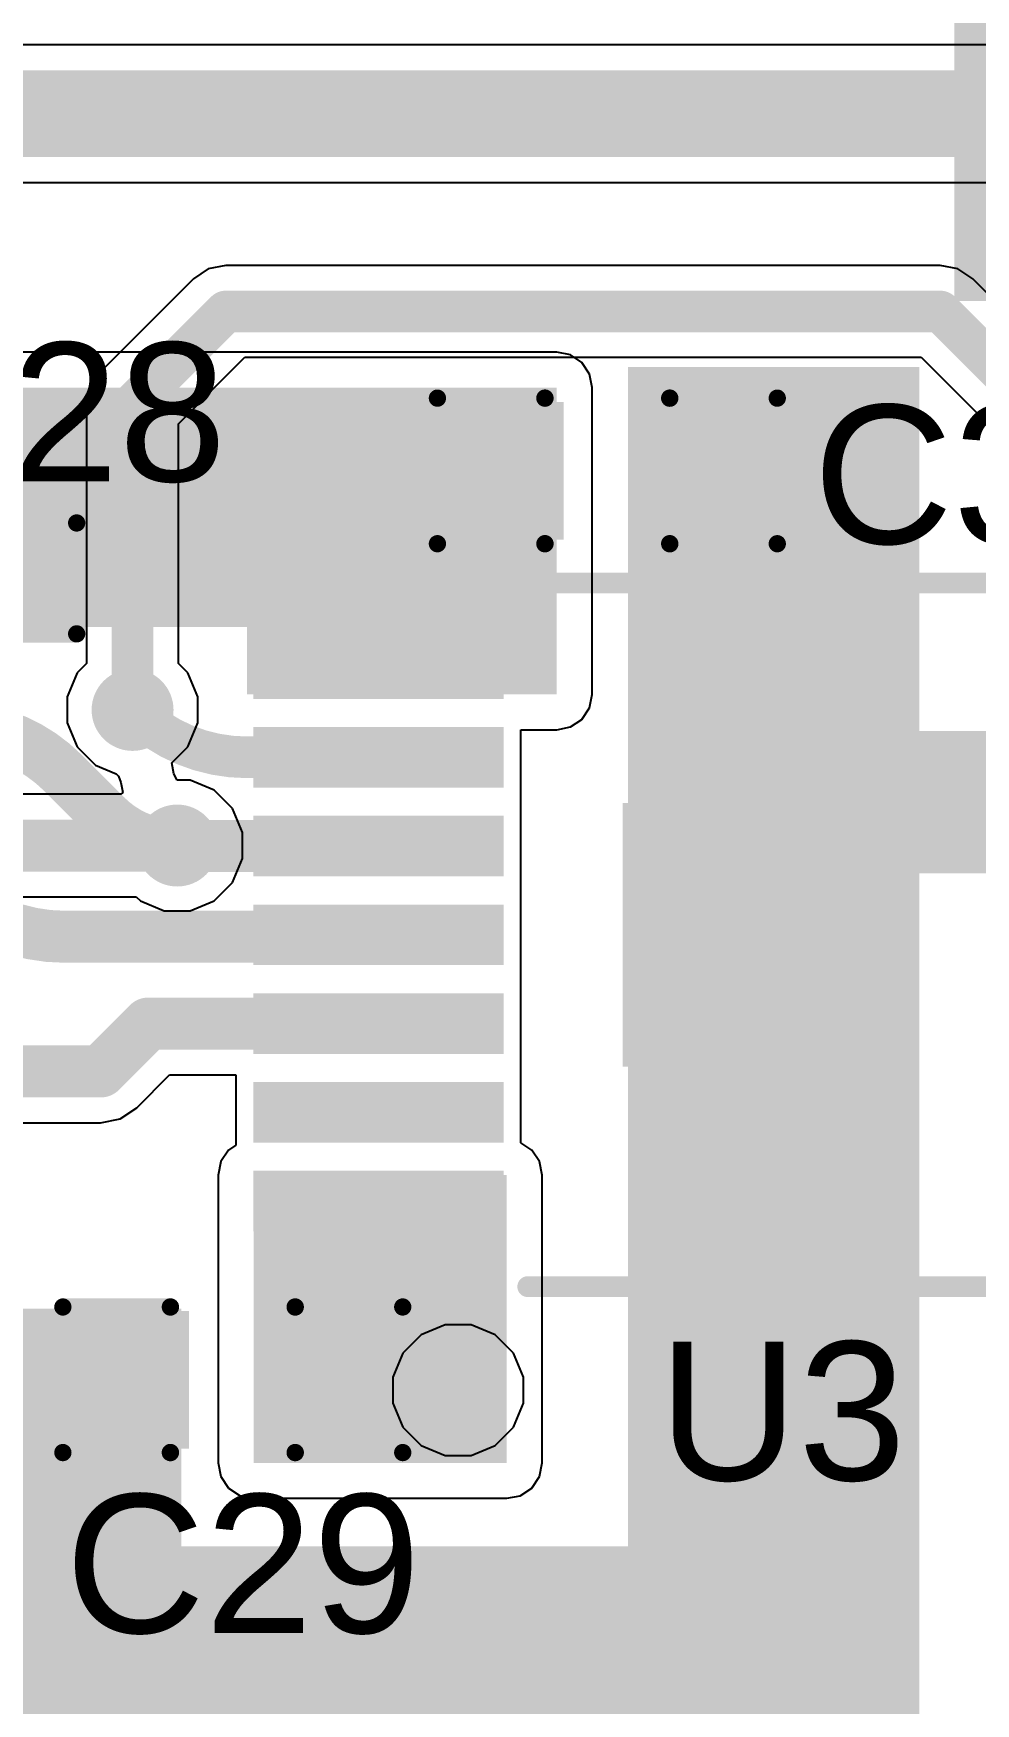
# Model space of a CAD drawing. Header units: millimetres. Extents: x 0 to 5381, y 0 to 5431.
# Drawn here: x 36.61 to 43.51, y 6.47 to 18.7 of the extents above; entities that cross this region are included whole.
import ezdxf

# ---------------------------------------------------------------- set-up
doc = ezdxf.new("R2010")
doc.units = ezdxf.units.MM
for name, color, linetype in [('BottomLayer', 5, 'Continuous'), ('BottomSolder', 6, 'Continuous'), ('TopLayer', 1, 'Continuous'), ('TopOverlay', 2, 'Continuous'), ('TopPaste', 8, 'Continuous'), ('TopSolder', 216, 'Continuous'), ('ViaHoleLayer', 16, 'Continuous')]:
    doc.layers.add(name, color=color, linetype=linetype)
doc.styles.add('Arial', font='', dxfattribs={"height": 0.2})
doc.styles.get('Arial').set_extended_font_data('Arial')

# ---------------------------------------------------------------- blocks, each defined once
blk = doc.blocks.new('HTSSOP_14_EP_3')
at = {"layer": 'BottomLayer'}
h = blk.add_hatch(color=5, dxfattribs=at)
edge = h.paths.add_edge_path()
edge.add_arc((-0.792, 0.54), 0.305, 0, 360)
h = blk.add_hatch(color=5, dxfattribs=at)
edge = h.paths.add_edge_path()
edge.add_arc((0.478, 0.54), 0.305, 0, 360)
h = blk.add_hatch(color=5, dxfattribs=at)
edge = h.paths.add_edge_path()
edge.add_arc((-0.792, -0.476), 0.305, 0, 360)
h = blk.add_hatch(color=5, dxfattribs=at)
edge = h.paths.add_edge_path()
edge.add_arc((0.478, -0.476), 0.305, 0, 360)
at = {"layer": 'BottomSolder'}
h = blk.add_hatch(color=6, dxfattribs=at)
edge = h.paths.add_edge_path()
edge.add_arc((-0.792, 0.54), 0.152, 0, 360)
h = blk.add_hatch(color=6, dxfattribs=at)
edge = h.paths.add_edge_path()
edge.add_arc((0.478, 0.54), 0.152, 0, 360)
h = blk.add_hatch(color=6, dxfattribs=at)
edge = h.paths.add_edge_path()
edge.add_arc((-0.792, -0.476), 0.152, 0, 360)
h = blk.add_hatch(color=6, dxfattribs=at)
edge = h.paths.add_edge_path()
edge.add_arc((0.478, -0.476), 0.152, 0, 360)
at = {"layer": 'TopLayer'}
for points in [[(-2, 2.121), (-2, 1.778), (-3.732, 1.778), (-3.732, 2.121)], [(3.732, 2.121), (3.732, 1.778), (2, 1.778), (2, 2.121)], [(-2, 1.471), (-2, 1.128), (-3.732, 1.128), (-3.732, 1.471)], [(3.732, 1.471), (3.732, 1.128), (2, 1.128), (2, 1.471)], [(1.028, 0.915), (1.028, -0.915), (-1.027, -0.915), (-1.027, 0.915)], [(-2, 0.821), (-2, 0.478), (-3.732, 0.478), (-3.732, 0.821)], [(3.732, 0.821), (3.732, 0.478), (2, 0.478), (2, 0.821)], [(-2, 0.172), (-2, -0.172), (-3.732, -0.172), (-3.732, 0.172)], [(3.732, 0.172), (3.732, -0.172), (2, -0.172), (2, 0.172)], [(-2, -0.478), (-2, -0.821), (-3.732, -0.821), (-3.732, -0.478)], [(3.732, -0.478), (3.732, -0.821), (2, -0.821), (2, -0.478)], [(-2, -1.128), (-2, -1.471), (-3.732, -1.471), (-3.732, -1.128)], [(3.732, -1.128), (3.732, -1.471), (2, -1.471), (2, -1.128)], [(-2, -1.778), (-2, -2.121), (-3.732, -2.121), (-3.732, -1.778)], [(3.732, -1.778), (3.732, -2.121), (2, -2.121), (2, -1.778)]]:
    blk.add_hatch(color=1, dxfattribs=at).paths.add_polyline_path(points)
h = blk.add_hatch(color=1, dxfattribs=at)
edge = h.paths.add_edge_path()
edge.add_arc((-0.792, 0.54), 0.305, 0, 360)
h = blk.add_hatch(color=1, dxfattribs=at)
edge = h.paths.add_edge_path()
edge.add_arc((0.478, 0.54), 0.305, 0, 360)
h = blk.add_hatch(color=1, dxfattribs=at)
edge = h.paths.add_edge_path()
edge.add_arc((-0.792, -0.476), 0.305, 0, 360)
h = blk.add_hatch(color=1, dxfattribs=at)
edge = h.paths.add_edge_path()
edge.add_arc((0.478, -0.476), 0.305, 0, 360)
at = {"layer": 'TopPaste'}
for points in [[(-2, 2.121), (-2, 1.778), (-3.732, 1.778), (-3.732, 2.121)], [(3.732, 2.121), (3.732, 1.778), (2, 1.778), (2, 2.121)], [(-2, 1.471), (-2, 1.128), (-3.732, 1.128), (-3.732, 1.471)], [(3.732, 1.471), (3.732, 1.128), (2, 1.128), (2, 1.471)], [(1.028, 0.915), (1.028, -0.915), (-1.027, -0.915), (-1.027, 0.915)], [(-2, 0.821), (-2, 0.478), (-3.732, 0.478), (-3.732, 0.821)], [(3.732, 0.821), (3.732, 0.478), (2, 0.478), (2, 0.821)], [(-2, 0.172), (-2, -0.172), (-3.732, -0.172), (-3.732, 0.172)], [(3.732, 0.172), (3.732, -0.172), (2, -0.172), (2, 0.172)], [(-2, -0.478), (-2, -0.821), (-3.732, -0.821), (-3.732, -0.478)], [(3.732, -0.478), (3.732, -0.821), (2, -0.821), (2, -0.478)], [(-2, -1.128), (-2, -1.471), (-3.732, -1.471), (-3.732, -1.128)], [(3.732, -1.128), (3.732, -1.471), (2, -1.471), (2, -1.128)], [(-2, -1.778), (-2, -2.121), (-3.732, -2.121), (-3.732, -1.778)], [(3.732, -1.778), (3.732, -2.121), (2, -2.121), (2, -1.778)]]:
    blk.add_hatch(color=8, dxfattribs=at).paths.add_polyline_path(points)
at = {"layer": 'TopSolder'}
for points in [[(-1.949, 2.172), (-1.949, 1.728), (-3.782, 1.728), (-3.782, 2.172)], [(3.782, 2.172), (3.782, 1.728), (1.949, 1.728), (1.949, 2.172)], [(-1.949, 1.522), (-1.949, 1.078), (-3.782, 1.078), (-3.782, 1.522)], [(3.782, 1.522), (3.782, 1.078), (1.949, 1.078), (1.949, 1.522)], [(-1.949, 0.872), (-1.949, 0.428), (-3.782, 0.428), (-3.782, 0.872)], [(1.078, 0.966), (1.078, -0.966), (-1.078, -0.966), (-1.078, 0.966)], [(3.782, 0.872), (3.782, 0.428), (1.949, 0.428), (1.949, 0.872)], [(-1.949, 0.222), (-1.949, -0.222), (-3.782, -0.222), (-3.782, 0.222)], [(3.782, 0.222), (3.782, -0.222), (1.949, -0.222), (1.949, 0.222)], [(-1.949, -0.428), (-1.949, -0.872), (-3.782, -0.872), (-3.782, -0.428)], [(3.782, -0.428), (3.782, -0.872), (1.949, -0.872), (1.949, -0.428)], [(-1.949, -1.078), (-1.949, -1.522), (-3.782, -1.522), (-3.782, -1.078)], [(3.782, -1.078), (3.782, -1.522), (1.949, -1.522), (1.949, -1.078)], [(-1.949, -1.728), (-1.949, -2.172), (-3.782, -2.172), (-3.782, -1.728)], [(3.782, -1.728), (3.782, -2.172), (1.949, -2.172), (1.949, -1.728)]]:
    blk.add_hatch(color=216, dxfattribs=at).paths.add_polyline_path(points)
h = blk.add_hatch(color=216, dxfattribs=at)
edge = h.paths.add_edge_path()
edge.add_arc((-0.792, 0.54), 0.152, 0, 360)
h = blk.add_hatch(color=216, dxfattribs=at)
edge = h.paths.add_edge_path()
edge.add_arc((0.478, 0.54), 0.152, 0, 360)
h = blk.add_hatch(color=216, dxfattribs=at)
edge = h.paths.add_edge_path()
edge.add_arc((-0.792, -0.476), 0.152, 0, 360)
h = blk.add_hatch(color=216, dxfattribs=at)
edge = h.paths.add_edge_path()
edge.add_arc((0.478, -0.476), 0.152, 0, 360)
at = {"layer": 'ViaHoleLayer'}
h = blk.add_hatch(color=16, dxfattribs=at)
edge = h.paths.add_edge_path()
edge.add_arc((-0.792, 0.54), 0.152, 0, 360)
h = blk.add_hatch(color=16, dxfattribs=at)
edge = h.paths.add_edge_path()
edge.add_arc((0.478, 0.54), 0.152, 0, 360)
h = blk.add_hatch(color=16, dxfattribs=at)
edge = h.paths.add_edge_path()
edge.add_arc((-0.792, -0.476), 0.152, 0, 360)
h = blk.add_hatch(color=16, dxfattribs=at)
edge = h.paths.add_edge_path()
edge.add_arc((0.478, -0.476), 0.152, 0, 360)
at = {"layer": 'TopOverlay'}
for points, const_width in [([(1.772, 2.576), (-1.771, 2.576)], 0.152), ([(-4.06, 2.077), (-4.06, 1.823)], 0.254), ([(-3.933, 1.95), (-4.06, 2.077)], 0.254), ([(-3.933, 1.95), (-4.06, 1.823)], 0.254), ([(1.772, -2.576), (-1.771, -2.576)], 0.152)]:
    blk.add_lwpolyline(points, dxfattribs=dict(at, const_width=const_width))
for points, const_width in [([(-1.809, 2.576, 1), (-1.733, 2.576, 1)], 0.0762), ([(1.733, 2.576, 1), (1.81, 2.576, 1)], 0.0762), ([(-4.123, 2.077, 1), (-3.996, 2.077, 1)], 0.127), ([(-4.123, 2.077, 1), (-3.996, 2.077, 1)], 0.127), ([(-3.996, 1.95, 1), (-3.869, 1.95, 1)], 0.127), ([(-3.996, 1.95, 1), (-3.869, 1.95, 1)], 0.127), ([(-4.123, 1.823, 1), (-3.996, 1.823, 1)], 0.127), ([(-4.123, 1.823, 1), (-3.996, 1.823, 1)], 0.127), ([(-1.809, -2.576, 1), (-1.733, -2.576, 1)], 0.0762), ([(1.733, -2.576, 1), (1.81, -2.576, 1)], 0.0762)]:
    blk.add_lwpolyline(points, format="xyb", close=True, dxfattribs=dict(at, const_width=const_width))
blk = doc.blocks.new('C___0603_53')
at = {"layer": 'TopLayer'}
for points in [[(-0.381, 0.445), (-0.381, -0.445), (-1.143, -0.445), (-1.143, 0.445)], [(1.143, 0.445), (1.143, -0.445), (0.381, -0.445), (0.381, 0.445)]]:
    blk.add_hatch(color=1, dxfattribs=at).paths.add_polyline_path(points)
at = {"layer": 'TopPaste'}
for points in [[(-0.381, 0.445), (-0.381, -0.445), (-1.143, -0.445), (-1.143, 0.445)], [(1.143, 0.445), (1.143, -0.445), (0.381, -0.445), (0.381, 0.445)]]:
    blk.add_hatch(color=8, dxfattribs=at).paths.add_polyline_path(points)
at = {"layer": 'TopSolder'}
for points in [[(-0.321, 0.504), (-0.321, -0.504), (-1.203, -0.504), (-1.203, 0.504)], [(1.203, 0.504), (1.203, -0.504), (0.321, -0.504), (0.321, 0.504)]]:
    blk.add_hatch(color=216, dxfattribs=at).paths.add_polyline_path(points)
at = {"layer": 'TopOverlay', "const_width": 0.127}
for points in [[(-1.245, 0.533), (-0.457, 0.533)], [(-1.245, -0.533), (-1.245, 0.533)], [(0.457, 0.533), (1.245, 0.533)], [(1.245, -0.533), (1.245, 0.533)], [(-1.245, -0.533), (-0.457, -0.533)], [(0.457, -0.533), (1.245, -0.533)]]:
    blk.add_lwpolyline(points, dxfattribs=at)
at = {"layer": 'TopOverlay', "const_width": 0.0635}
for points in [[(-1.276, 0.533, 1), (-1.213, 0.533, 1)], [(-1.276, 0.533, 1), (-1.213, 0.533, 1)], [(-0.489, 0.533, 1), (-0.425, 0.533, 1)], [(0.425, 0.533, 1), (0.489, 0.533, 1)], [(1.213, 0.533, 1), (1.276, 0.533, 1)], [(1.213, 0.533, 1), (1.276, 0.533, 1)], [(-1.276, -0.533, 1), (-1.213, -0.533, 1)], [(-1.276, -0.533, 1), (-1.213, -0.533, 1)], [(-0.489, -0.533, 1), (-0.425, -0.533, 1)], [(0.425, -0.533, 1), (0.489, -0.533, 1)], [(1.213, -0.533, 1), (1.276, -0.533, 1)], [(1.213, -0.533, 1), (1.276, -0.533, 1)]]:
    blk.add_lwpolyline(points, format="xyb", close=True, dxfattribs=at)
blk = doc.blocks.new('C___0603_55')
at = {"layer": 'TopLayer'}
for points in [[(-0.381, 0.445), (-0.381, -0.445), (-1.143, -0.445), (-1.143, 0.445)], [(1.143, 0.445), (1.143, -0.445), (0.381, -0.445), (0.381, 0.445)]]:
    blk.add_hatch(color=1, dxfattribs=at).paths.add_polyline_path(points)
at = {"layer": 'TopPaste'}
for points in [[(-0.381, 0.445), (-0.381, -0.445), (-1.143, -0.445), (-1.143, 0.445)], [(1.143, 0.445), (1.143, -0.445), (0.381, -0.445), (0.381, 0.445)]]:
    blk.add_hatch(color=8, dxfattribs=at).paths.add_polyline_path(points)
at = {"layer": 'TopSolder'}
for points in [[(-0.321, 0.504), (-0.321, -0.504), (-1.203, -0.504), (-1.203, 0.504)], [(1.203, 0.504), (1.203, -0.504), (0.321, -0.504), (0.321, 0.504)]]:
    blk.add_hatch(color=216, dxfattribs=at).paths.add_polyline_path(points)
at = {"layer": 'TopOverlay', "const_width": 0.127}
for points in [[(-0.457, 0.533), (-1.245, 0.533)], [(-1.245, 0.533), (-1.245, -0.533)], [(1.245, 0.533), (0.457, 0.533)], [(1.245, 0.533), (1.245, -0.533)], [(-0.457, -0.533), (-1.245, -0.533)], [(1.245, -0.533), (0.457, -0.533)]]:
    blk.add_lwpolyline(points, dxfattribs=at)
at = {"layer": 'TopOverlay', "const_width": 0.0635}
for points in [[(-1.276, 0.533, 1), (-1.213, 0.533, 1)], [(-1.276, 0.533, 1), (-1.213, 0.533, 1)], [(-0.489, 0.533, 1), (-0.425, 0.533, 1)], [(0.425, 0.533, 1), (0.489, 0.533, 1)], [(1.213, 0.533, 1), (1.276, 0.533, 1)], [(1.213, 0.533, 1), (1.276, 0.533, 1)], [(-1.276, -0.533, 1), (-1.213, -0.533, 1)], [(-1.276, -0.533, 1), (-1.213, -0.533, 1)], [(-0.489, -0.533, 1), (-0.425, -0.533, 1)], [(0.425, -0.533, 1), (0.489, -0.533, 1)], [(1.213, -0.533, 1), (1.276, -0.533, 1)], [(1.213, -0.533, 1), (1.276, -0.533, 1)]]:
    blk.add_lwpolyline(points, format="xyb", close=True, dxfattribs=at)
blk = doc.blocks.new('C___0402_56')
at = {"layer": 'TopLayer'}
for points in [[(-0.699, -0.318), (-0.699, 0.318), (-0.241, 0.318), (-0.241, -0.318)], [(0.241, -0.318), (0.241, 0.318), (0.699, 0.318), (0.699, -0.318)]]:
    blk.add_hatch(color=1, dxfattribs=at).paths.add_polyline_path(points)
at = {"layer": 'TopPaste'}
for points in [[(-0.699, -0.318), (-0.699, 0.318), (-0.241, 0.318), (-0.241, -0.318)], [(0.241, -0.318), (0.241, 0.318), (0.699, 0.318), (0.699, -0.318)]]:
    blk.add_hatch(color=8, dxfattribs=at).paths.add_polyline_path(points)
at = {"layer": 'TopSolder'}
for points in [[(-0.758, -0.377), (-0.758, 0.377), (-0.181, 0.377), (-0.181, -0.377)], [(0.181, -0.377), (0.181, 0.377), (0.758, 0.377), (0.758, -0.377)]]:
    blk.add_hatch(color=216, dxfattribs=at).paths.add_polyline_path(points)
at = {"layer": 'TopOverlay', "const_width": 0.127}
for points in [[(-0.787, -0.406), (-0.787, 0.406)], [(-0.787, 0.406), (-0.279, 0.406)], [(0.279, 0.406), (0.787, 0.406)], [(0.787, -0.406), (0.787, 0.406)], [(-0.787, -0.406), (-0.279, -0.406)], [(0.279, -0.406), (0.787, -0.406)]]:
    blk.add_lwpolyline(points, dxfattribs=at)
at = {"layer": 'TopOverlay', "const_width": 0.0635}
for points in [[(-0.819, 0.406, 1), (-0.756, 0.406, 1)], [(-0.819, 0.406, 1), (-0.756, 0.406, 1)], [(-0.311, 0.406, 1), (-0.248, 0.406, 1)], [(0.248, 0.406, 1), (0.311, 0.406, 1)], [(0.756, 0.406, 1), (0.819, 0.406, 1)], [(0.756, 0.406, 1), (0.819, 0.406, 1)], [(-0.819, -0.406, 1), (-0.756, -0.406, 1)], [(-0.819, -0.406, 1), (-0.756, -0.406, 1)], [(-0.311, -0.406, 1), (-0.248, -0.406, 1)], [(0.248, -0.406, 1), (0.311, -0.406, 1)], [(0.756, -0.406, 1), (0.819, -0.406, 1)], [(0.756, -0.406, 1), (0.819, -0.406, 1)]]:
    blk.add_lwpolyline(points, format="xyb", close=True, dxfattribs=at)

msp = doc.modelspace()

# ---------------------------------------------------------------- hatches: boundary and pattern name
at = {"layer": 'BottomLayer'}
h = msp.add_hatch(color=5, dxfattribs=at)
edge = h.paths.add_edge_path()
edge.add_arc((41.529, 14.581), 0.3, 0, 360)
h = msp.add_hatch(color=5, dxfattribs=at)
edge = h.paths.add_edge_path()
edge.add_arc((42.799, 14.581), 0.3, 0, 360)
h = msp.add_hatch(color=5, dxfattribs=at)
edge = h.paths.add_edge_path()
edge.add_arc((37.341, 13.744), 0.3, 0, 360)
h = msp.add_hatch(color=5, dxfattribs=at)
edge = h.paths.add_edge_path()
edge.add_arc((41.529, 13.589), 0.3, 0, 360)
h = msp.add_hatch(color=5, dxfattribs=at)
edge = h.paths.add_edge_path()
edge.add_arc((42.799, 13.589), 0.3, 0, 360)
h = msp.add_hatch(color=5, dxfattribs=at)
edge = h.paths.add_edge_path()
edge.add_arc((37.668, 12.751), 0.3, 0, 360)
h = msp.add_hatch(color=5, dxfattribs=at)
edge = h.paths.add_edge_path()
edge.add_arc((41.529, 10.541), 0.3, 0, 360)
h = msp.add_hatch(color=5, dxfattribs=at)
edge = h.paths.add_edge_path()
edge.add_arc((42.799, 10.541), 0.3, 0, 360)
h = msp.add_hatch(color=5, dxfattribs=at)
edge = h.paths.add_edge_path()
edge.add_arc((41.529, 9.525), 0.3, 0, 360)
h = msp.add_hatch(color=5, dxfattribs=at)
edge = h.paths.add_edge_path()
edge.add_arc((42.799, 9.525), 0.3, 0, 360)
h = msp.add_hatch(color=5, dxfattribs=at)
edge = h.paths.add_edge_path()
edge.add_arc((39.726, 8.763), 0.3, 0, 360)
at = {"layer": 'BottomSolder'}
h = msp.add_hatch(color=6, dxfattribs=at)
edge = h.paths.add_edge_path()
edge.add_arc((41.529, 14.581), 0.15, 0, 360)
h = msp.add_hatch(color=6, dxfattribs=at)
edge = h.paths.add_edge_path()
edge.add_arc((42.799, 14.581), 0.15, 0, 360)
h = msp.add_hatch(color=6, dxfattribs=at)
edge = h.paths.add_edge_path()
edge.add_arc((37.341, 13.744), 0.15, 0, 360)
h = msp.add_hatch(color=6, dxfattribs=at)
edge = h.paths.add_edge_path()
edge.add_arc((41.529, 13.589), 0.15, 0, 360)
h = msp.add_hatch(color=6, dxfattribs=at)
edge = h.paths.add_edge_path()
edge.add_arc((42.799, 13.589), 0.15, 0, 360)
h = msp.add_hatch(color=6, dxfattribs=at)
edge = h.paths.add_edge_path()
edge.add_arc((37.668, 12.751), 0.15, 0, 360)
h = msp.add_hatch(color=6, dxfattribs=at)
edge = h.paths.add_edge_path()
edge.add_arc((41.529, 10.541), 0.15, 0, 360)
h = msp.add_hatch(color=6, dxfattribs=at)
edge = h.paths.add_edge_path()
edge.add_arc((42.799, 10.541), 0.15, 0, 360)
h = msp.add_hatch(color=6, dxfattribs=at)
edge = h.paths.add_edge_path()
edge.add_arc((41.529, 9.525), 0.15, 0, 360)
h = msp.add_hatch(color=6, dxfattribs=at)
edge = h.paths.add_edge_path()
edge.add_arc((42.799, 9.525), 0.15, 0, 360)
h = msp.add_hatch(color=6, dxfattribs=at)
edge = h.paths.add_edge_path()
edge.add_arc((39.726, 8.763), 0.15, 0, 360)
at = {"layer": 'TopLayer'}
for points in [[(43.358, 16.739), (48.92, 16.739), (48.92, 34.849), (43.358, 34.849)], [(40.97, 6.655), (43.104, 6.655), (43.104, 16.256), (40.97, 16.256)], [(40.448, 14.351), (40.448, 16.104), (36.373, 16.104), (36.373, 14.351)], [(40.448, 13.858), (40.448, 15.378), (38.179, 15.378), (38.179, 13.858)], [(42.393, 12.548), (45.796, 12.548), (45.796, 13.589), (42.393, 13.589)], [(38.227, 8.23), (40.081, 8.23), (40.081, 10.338), (38.227, 10.338)], [(37.699, 7.468), (37.699, 9.359), (34.493, 9.359), (34.493, 7.468)], [(43.104, 5.486), (43.104, 7.62), (31.902, 7.62), (31.902, 5.486)]]:
    msp.add_hatch(color=1, dxfattribs=at).paths.add_polyline_path(points)
h = msp.add_hatch(color=1, dxfattribs=at)
edge = h.paths.add_edge_path()
edge.add_arc((41.529, 14.581), 0.3, 0, 360)
h = msp.add_hatch(color=1, dxfattribs=at)
edge = h.paths.add_edge_path()
edge.add_arc((42.799, 14.581), 0.3, 0, 360)
h = msp.add_hatch(color=1, dxfattribs=at)
edge = h.paths.add_edge_path()
edge.add_arc((37.341, 13.744), 0.3, 0, 360)
h = msp.add_hatch(color=1, dxfattribs=at)
edge = h.paths.add_edge_path()
edge.add_arc((41.529, 13.589), 0.3, 0, 360)
h = msp.add_hatch(color=1, dxfattribs=at)
edge = h.paths.add_edge_path()
edge.add_arc((42.799, 13.589), 0.3, 0, 360)
h = msp.add_hatch(color=1, dxfattribs=at)
edge = h.paths.add_edge_path()
edge.add_arc((37.668, 12.751), 0.3, 0, 360)
h = msp.add_hatch(color=1, dxfattribs=at)
edge = h.paths.add_edge_path()
edge.add_arc((41.529, 10.541), 0.3, 0, 360)
h = msp.add_hatch(color=1, dxfattribs=at)
edge = h.paths.add_edge_path()
edge.add_arc((42.799, 10.541), 0.3, 0, 360)
h = msp.add_hatch(color=1, dxfattribs=at)
edge = h.paths.add_edge_path()
edge.add_arc((41.529, 9.525), 0.3, 0, 360)
h = msp.add_hatch(color=1, dxfattribs=at)
edge = h.paths.add_edge_path()
edge.add_arc((42.799, 9.525), 0.3, 0, 360)
h = msp.add_hatch(color=1, dxfattribs=at)
edge = h.paths.add_edge_path()
edge.add_arc((39.726, 8.763), 0.3, 0, 360)
at = {"layer": 'TopSolder'}
h = msp.add_hatch(color=216, dxfattribs=at)
edge = h.paths.add_edge_path()
edge.add_arc((41.529, 14.581), 0.15, 0, 360)
h = msp.add_hatch(color=216, dxfattribs=at)
edge = h.paths.add_edge_path()
edge.add_arc((42.799, 14.581), 0.15, 0, 360)
h = msp.add_hatch(color=216, dxfattribs=at)
edge = h.paths.add_edge_path()
edge.add_arc((37.341, 13.744), 0.15, 0, 360)
h = msp.add_hatch(color=216, dxfattribs=at)
edge = h.paths.add_edge_path()
edge.add_arc((41.529, 13.589), 0.15, 0, 360)
h = msp.add_hatch(color=216, dxfattribs=at)
edge = h.paths.add_edge_path()
edge.add_arc((42.799, 13.589), 0.15, 0, 360)
h = msp.add_hatch(color=216, dxfattribs=at)
edge = h.paths.add_edge_path()
edge.add_arc((37.668, 12.751), 0.15, 0, 360)
h = msp.add_hatch(color=216, dxfattribs=at)
edge = h.paths.add_edge_path()
edge.add_arc((41.529, 10.541), 0.15, 0, 360)
h = msp.add_hatch(color=216, dxfattribs=at)
edge = h.paths.add_edge_path()
edge.add_arc((42.799, 10.541), 0.15, 0, 360)
h = msp.add_hatch(color=216, dxfattribs=at)
edge = h.paths.add_edge_path()
edge.add_arc((41.529, 9.525), 0.15, 0, 360)
h = msp.add_hatch(color=216, dxfattribs=at)
edge = h.paths.add_edge_path()
edge.add_arc((42.799, 9.525), 0.15, 0, 360)
h = msp.add_hatch(color=216, dxfattribs=at)
edge = h.paths.add_edge_path()
edge.add_arc((39.726, 8.763), 0.15, 0, 360)
at = {"layer": 'ViaHoleLayer'}
h = msp.add_hatch(color=16, dxfattribs=at)
edge = h.paths.add_edge_path()
edge.add_arc((41.529, 14.581), 0.15, 0, 360)
h = msp.add_hatch(color=16, dxfattribs=at)
edge = h.paths.add_edge_path()
edge.add_arc((42.799, 14.581), 0.15, 0, 360)
h = msp.add_hatch(color=16, dxfattribs=at)
edge = h.paths.add_edge_path()
edge.add_arc((37.341, 13.744), 0.15, 0, 360)
h = msp.add_hatch(color=16, dxfattribs=at)
edge = h.paths.add_edge_path()
edge.add_arc((41.529, 13.589), 0.15, 0, 360)
h = msp.add_hatch(color=16, dxfattribs=at)
edge = h.paths.add_edge_path()
edge.add_arc((42.799, 13.589), 0.15, 0, 360)
h = msp.add_hatch(color=16, dxfattribs=at)
edge = h.paths.add_edge_path()
edge.add_arc((37.668, 12.751), 0.15, 0, 360)
h = msp.add_hatch(color=16, dxfattribs=at)
edge = h.paths.add_edge_path()
edge.add_arc((41.529, 10.541), 0.15, 0, 360)
h = msp.add_hatch(color=16, dxfattribs=at)
edge = h.paths.add_edge_path()
edge.add_arc((42.799, 10.541), 0.15, 0, 360)
h = msp.add_hatch(color=16, dxfattribs=at)
edge = h.paths.add_edge_path()
edge.add_arc((41.529, 9.525), 0.15, 0, 360)
h = msp.add_hatch(color=16, dxfattribs=at)
edge = h.paths.add_edge_path()
edge.add_arc((42.799, 9.525), 0.15, 0, 360)
h = msp.add_hatch(color=16, dxfattribs=at)
edge = h.paths.add_edge_path()
edge.add_arc((39.726, 8.763), 0.15, 0, 360)

# ---------------------------------------------------------------- linework, layer by layer
at = {"layer": 'BottomLayer'}
for p, q in [((56.134, 18.615), (35.433, 18.615)), ((35.642, 17.605), (56.134, 17.605)), ((37.786, 16.9), (37.103, 16.217)), ((37.895, 16.973), (37.786, 16.9)), ((38.024, 16.999), (37.895, 16.973)), ((43.256, 16.999), (38.024, 16.999)), ((43.385, 16.973), (43.256, 16.999)), ((43.494, 16.9), (43.385, 16.973)), ((44.282, 16.113), (43.494, 16.9)), ((37.677, 15.84), (38.163, 16.326)), ((38.163, 16.326), (43.117, 16.326)), ((43.117, 16.326), (43.707, 15.736)), ((37.103, 16.217), (37.03, 16.108)), ((37.03, 16.108), (37.004, 15.979)), ((37.004, 15.979), (37.004, 14.083)), ((37.677, 14.083), (37.677, 15.84)), ((37.004, 14.083), (36.936, 14.015)), ((37.746, 14.015), (37.677, 14.083)), ((36.936, 14.015), (36.863, 13.839)), ((37.818, 13.839), (37.746, 14.015)), ((36.863, 13.839), (36.863, 13.649)), ((37.818, 13.649), (37.818, 13.839)), ((36.863, 13.649), (36.936, 13.473)), ((37.746, 13.473), (37.818, 13.649)), ((36.936, 13.473), (37.07, 13.339)), ((37.628, 13.356), (37.746, 13.473)), ((37.07, 13.339), (37.22, 13.277)), ((37.642, 13.277), (37.628, 13.356)), ((37.22, 13.277), (37.238, 13.258)), ((37.238, 13.258), (37.256, 13.213)), ((37.256, 13.213), (37.27, 13.139)), ((37.667, 13.229), (37.642, 13.277)), ((37.763, 13.229), (37.667, 13.229)), ((37.939, 13.156), (37.763, 13.229)), ((37.254, 13.126), (34.779, 13.126)), ((37.27, 13.139), (37.254, 13.126)), ((38.073, 13.021), (37.939, 13.156)), ((38.146, 12.846), (38.073, 13.021)), ((38.146, 12.656), (38.146, 12.846)), ((38.073, 12.48), (38.146, 12.656)), ((37.939, 12.346), (38.073, 12.48)), ((31.217, 12.375), (37.368, 12.375)), ((37.368, 12.375), (37.398, 12.346)), ((37.398, 12.346), (37.573, 12.273)), ((37.573, 12.273), (37.763, 12.273)), ((37.763, 12.273), (37.939, 12.346)), ((39.631, 9.241), (39.455, 9.168)), ((39.821, 9.241), (39.631, 9.241)), ((39.996, 9.168), (39.821, 9.241)), ((39.455, 9.168), (39.321, 9.034)), ((40.131, 9.034), (39.996, 9.168)), ((39.321, 9.034), (39.248, 8.858)), ((40.203, 8.858), (40.131, 9.034)), ((39.248, 8.858), (39.248, 8.668)), ((40.203, 8.668), (40.203, 8.858)), ((39.248, 8.668), (39.321, 8.492)), ((40.131, 8.492), (40.203, 8.668)), ((39.321, 8.492), (39.455, 8.358)), ((39.996, 8.358), (40.131, 8.492)), ((39.455, 8.358), (39.631, 8.285)), ((39.821, 8.285), (39.996, 8.358)), ((39.631, 8.285), (39.821, 8.285))]:
    msp.add_line(p, q, dxfattribs=at)
for points, const_width in [([(35.433, 18.11), (56.134, 18.11)], 0.635), ([(37.341, 15.979), (38.024, 16.662)], 0.305), ([(38.024, 16.662), (43.256, 16.662)], 0.305), ([(43.256, 16.662), (44.044, 15.875)], 0.305), ([(37.341, 13.744), (37.341, 15.979)], 0.305), ([(31.217, 12.751), (37.668, 12.751)], 0.381)]:
    msp.add_lwpolyline(points, dxfattribs=dict(at, const_width=const_width))
for points, const_width in [([(37.948, 16.662, 1), (38.1, 16.662, 1)], 0.152), ([(37.948, 16.662, 1), (38.1, 16.662, 1)], 0.152), ([(43.18, 16.662, 1), (43.332, 16.662, 1)], 0.152), ([(43.18, 16.662, 1), (43.332, 16.662, 1)], 0.152), ([(37.264, 15.979, 1), (37.417, 15.979, 1)], 0.152), ([(37.264, 15.979, 1), (37.417, 15.979, 1)], 0.152), ([(37.264, 13.744, 1), (37.417, 13.744, 1)], 0.152), ([(37.573, 12.751, 1), (37.763, 12.751, 1)], 0.191)]:
    msp.add_lwpolyline(points, format="xyb", close=True, dxfattribs=dict(at, const_width=const_width))
at = {"layer": 'TopLayer'}
for p, q in [((40.448, 16.363), (36.373, 16.363)), ((40.547, 16.343), (40.448, 16.363)), ((40.631, 16.287), (40.547, 16.343)), ((40.688, 16.203), (40.631, 16.287)), ((40.707, 16.104), (40.688, 16.203)), ((40.707, 15.378), (40.707, 16.104)), ((40.707, 13.858), (40.707, 15.378)), ((40.707, 15.378), (40.707, 15.378)), ((40.688, 13.759), (40.707, 13.858)), ((40.631, 13.675), (40.688, 13.759)), ((40.185, 12.397), (40.185, 13.599)), ((40.185, 13.599), (40.448, 13.599)), ((40.448, 13.599), (40.547, 13.619)), ((40.547, 13.619), (40.631, 13.675)), ((40.185, 11.747), (40.185, 12.397)), ((40.185, 10.574), (40.185, 11.747)), ((37.372, 10.831), (37.612, 11.071)), ((37.612, 11.071), (38.098, 11.071)), ((38.098, 11.071), (38.098, 10.557)), ((37.25, 10.75), (37.372, 10.831)), ((36.525, 10.721), (37.107, 10.721)), ((37.107, 10.721), (37.25, 10.75)), ((38.044, 10.521), (37.988, 10.437)), ((38.098, 10.557), (38.044, 10.521)), ((40.264, 10.521), (40.185, 10.574)), ((40.32, 10.437), (40.264, 10.521)), ((37.988, 10.437), (37.968, 10.338)), ((40.34, 10.338), (40.32, 10.437)), ((37.968, 10.338), (37.968, 8.23)), ((40.34, 8.23), (40.34, 10.338)), ((37.968, 8.23), (37.988, 8.13)), ((40.32, 8.13), (40.34, 8.23)), ((37.988, 8.13), (38.044, 8.046)), ((40.264, 8.046), (40.32, 8.13)), ((38.044, 8.046), (38.128, 7.99)), ((38.128, 7.99), (38.227, 7.971)), ((38.227, 7.971), (40.081, 7.971)), ((40.081, 7.971), (40.18, 7.99)), ((40.18, 7.99), (40.264, 8.046))]:
    msp.add_line(p, q, dxfattribs=at)
for points, const_width in [([(39.141, 14.516), (40.056, 15.431)], 0.305), ([(40.056, 15.431), (40.056, 15.494)], 0.305), ([(36.614, 14.707), (36.972, 14.707)], 0.381), ([(36.831, 13.283), (37.148, 12.966)], 0.381), ([(38.179, 13.397), (39.141, 13.397)], 0.305), ([(37.668, 12.747), (39.141, 12.747)], 0.381), ([(36.845, 12.083), (39.127, 12.083)], 0.381), ([(39.127, 12.083), (39.141, 12.097)], 0.381), ([(37.107, 11.097), (37.456, 11.447)], 0.381), ([(37.456, 11.447), (39.141, 11.447)], 0.381), ([(35.966, 11.097), (37.107, 11.097)], 0.381), ([(38.76, 9.106), (38.798, 9.068)], 0.457), ([(38.798, 9.068), (38.989, 9.068)], 0.457)]:
    msp.add_lwpolyline(points, dxfattribs=dict(at, const_width=const_width))
for points, const_width in [([(39.98, 15.494, 1), (40.132, 15.494, 1)], 0.152), ([(39.98, 15.431, 1), (40.132, 15.431, 1)], 0.152), ([(39.98, 15.431, 1), (40.132, 15.431, 1)], 0.152), ([(36.519, 14.707, 1), (36.709, 14.707, 1)], 0.191), ([(36.877, 14.707, 1), (37.067, 14.707, 1)], 0.191), ([(39.065, 14.516, 1), (39.218, 14.516, 1)], 0.152), ([(37.264, 13.744, 1), (37.417, 13.744, 1)], 0.152), ([(37.265, 13.744, 1), (37.417, 13.744, 1)], 0.152), ([(37.265, 13.744, 1), (37.417, 13.744, 1)], 0.152), ([(36.736, 13.283, 1), (36.926, 13.283, 1)], 0.191), ([(36.736, 13.283, 1), (36.926, 13.283, 1)], 0.191), ([(38.103, 13.397, 1), (38.255, 13.397, 1)], 0.152), ([(38.103, 13.397, 1), (38.255, 13.397, 1)], 0.152), ([(39.065, 13.397, 1), (39.218, 13.397, 1)], 0.152), ([(37.053, 12.966, 1), (37.243, 12.966, 1)], 0.191), ([(37.053, 12.966, 1), (37.243, 12.966, 1)], 0.191), ([(37.053, 12.966, 1), (37.244, 12.966, 1)], 0.191), ([(37.053, 12.966, 1), (37.244, 12.966, 1)], 0.191), ([(37.328, 12.793, 1), (37.519, 12.793, 1)], 0.191), ([(37.328, 12.793, 1), (37.519, 12.793, 1)], 0.191), ([(37.573, 12.751, 1), (37.763, 12.751, 1)], 0.191), ([(37.573, 12.747, 1), (37.763, 12.747, 1)], 0.191), ([(39.046, 12.747, 1), (39.237, 12.747, 1)], 0.191), ([(36.75, 12.083, 1), (36.94, 12.083, 1)], 0.191), ([(36.75, 12.083, 1), (36.94, 12.083, 1)], 0.191), ([(39.032, 12.083, 1), (39.222, 12.083, 1)], 0.191), ([(39.032, 12.083, 1), (39.222, 12.083, 1)], 0.191), ([(39.046, 12.097, 1), (39.237, 12.097, 1)], 0.191), ([(37.361, 11.447, 1), (37.552, 11.447, 1)], 0.191), ([(37.361, 11.447, 1), (37.552, 11.447, 1)], 0.191), ([(39.046, 11.447, 1), (39.237, 11.447, 1)], 0.191), ([(37.011, 11.097, 1), (37.202, 11.097, 1)], 0.191), ([(37.011, 11.097, 1), (37.202, 11.097, 1)], 0.191), ([(38.646, 9.106, 1), (38.875, 9.106, 1)], 0.229), ([(38.684, 9.068, 1), (38.912, 9.068, 1)], 0.229), ([(38.684, 9.068, 1), (38.912, 9.068, 1)], 0.229), ([(38.875, 9.068, 1), (39.103, 9.068, 1)], 0.229)]:
    msp.add_lwpolyline(points, format="xyb", close=True, dxfattribs=dict(at, const_width=const_width))
for points, const_width in [([(37.341, 13.744, -0.000073), (37.341, 13.744)], 0.305), ([(38.179, 13.397, -0.198837), (37.341, 13.744)], 0.305), ([(36.398, 13.553, -0.114122), (36.831, 13.283)], 0.381), ([(37.148, 12.966, -0.000217), (37.148, 12.966)], 0.381), ([(37.423, 12.793, -0.111821), (37.148, 12.966)], 0.381), ([(37.668, 12.751, -0.084977), (37.423, 12.793)], 0.381), ([(36.845, 12.083, -0.198912), (35.966, 12.447)], 0.381)]:
    msp.add_lwpolyline(points, format="xyb", dxfattribs=dict(at, const_width=const_width))

# ---------------------------------------------------------------- block references
for name, p in [('C___0603_53', (40.818, 15.494)), ('C___0402_56', (36.144, 14.707))]:
    msp.add_blockref(name, p)
at = {"rotation": 180}
for name, p in [('HTSSOP_14_EP_3', (42.007, 12.097)), ('C___0603_55', (38.075, 8.839))]:
    msp.add_blockref(name, p, dxfattribs=at)

# ---------------------------------------------------------------- texts
at = {"layer": 'TopOverlay', "style": 'Arial'}
for s, p in [('C28', (35.425, 15.418)), ('C31', (42.325, 14.961)), ('U3', (41.191, 8.103)), ('C29', (36.847, 6.985))]:
    msp.add_text(s, height=1.016, dxfattribs=at).set_placement(p)

doc.saveas('drawing.dxf')
